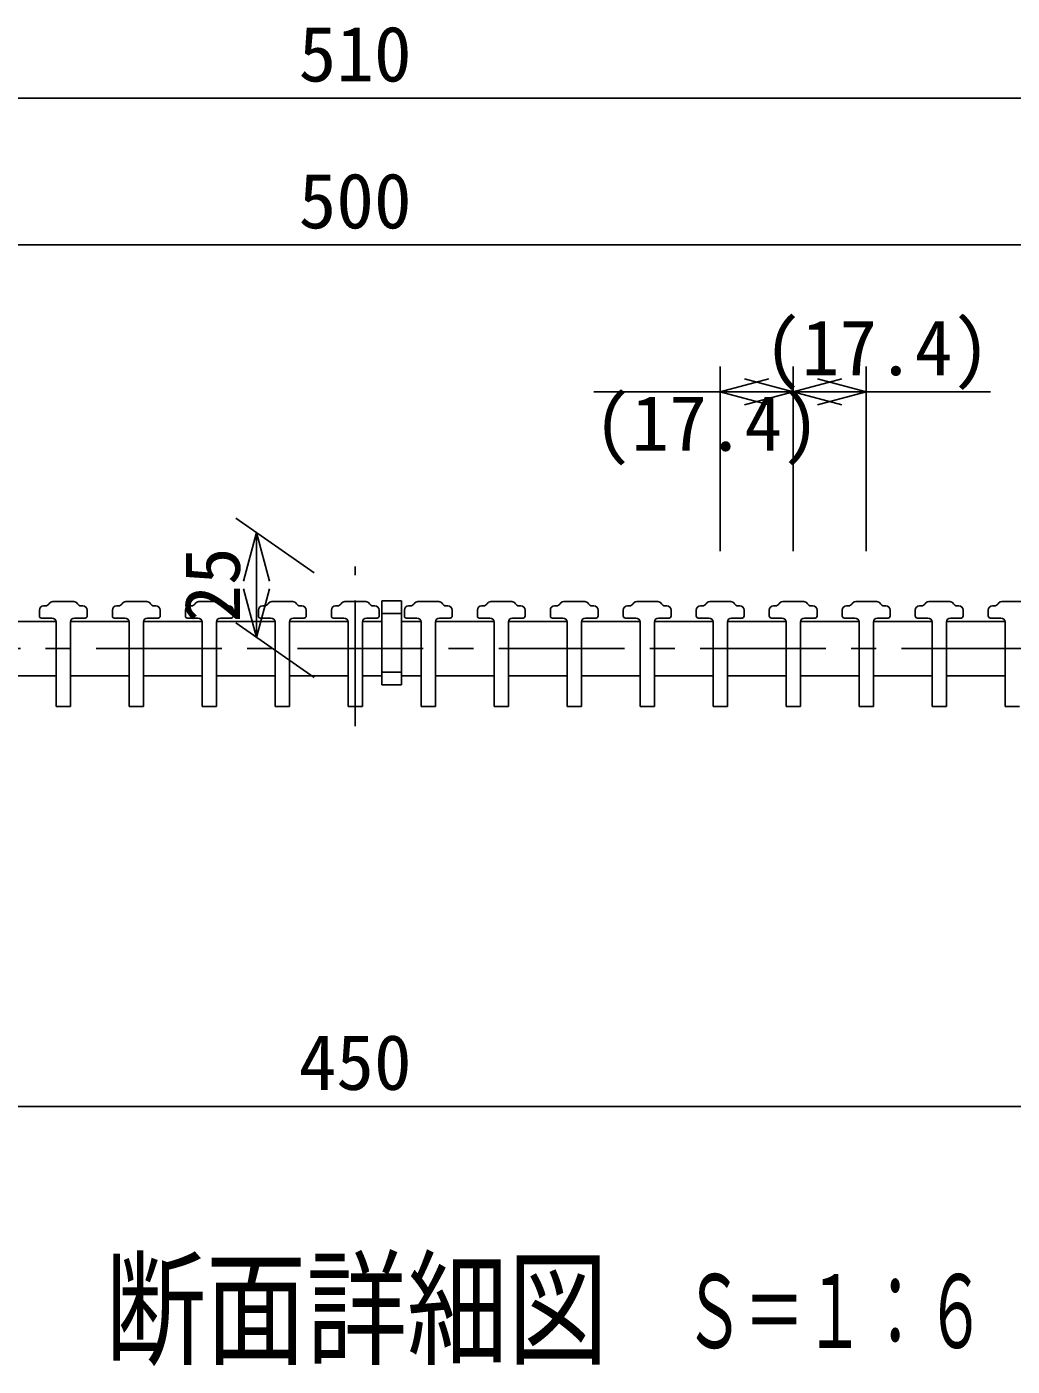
# Model space of a CAD drawing. Units: millimetres, scale not verified. Extents: x -819 to 819, y -558 to 522.
# Drawn here: x 395.8 to 630.7, y 12.3 to 331.5 of the extents above; entities that cross this region are included whole.
import ezdxf
from ezdxf.enums import TextEntityAlignment as Align

# ---------------------------------------------------------------- set-up
doc = ezdxf.new("R2010")
doc.units = ezdxf.units.MM
doc.header["$LTSCALE"] = 6
doc.linetypes.add('CHAIN1', pattern=[8, 5, -1, 1, -1])
doc.linetypes.add('DASHED2', pattern=[3, 2, -1])
for name, color, linetype in [('0-0_計極細', 2, 'Continuous'), ('0-1_計細線', 3, 'Continuous'), ('0-5_寸法線', 7, 'Continuous'), ('0-7_枠細線', 5, 'Continuous')]:
    doc.layers.add(name, color=color, linetype=linetype)
doc.styles.add('ＭＳ ゴシック', font='')
doc.styles.get('ＭＳ ゴシック').set_extended_font_data('MS Gothic')

msp = doc.modelspace()

# ---------------------------------------------------------------- linework, layer by layer
at = {"layer": '0-0_計極細', "linetype": 'CHAIN1'}
for p, q in [((474.139, 164.822), (474.139, 202.892)), ((730.339, 183.333), (216.128, 183.333))]:
    msp.add_line(p, q, dxfattribs=at)
at = {"layer": '0-1_計細線'}
for p, q in [((480.489, 174.734), (480.489, 194.734)), ((480.489, 194.734), (485.189, 194.734)), ((485.189, 194.734), (485.189, 174.734)), ((398.839, 192.533), (398.839, 191.133)), ((399.839, 193.533), (400.307, 193.533)), ((407.039, 194.533), (402.039, 194.533)), ((409.239, 193.533), (408.771, 193.533)), ((410.239, 192.533), (410.239, 191.133)), ((416.239, 192.533), (416.239, 191.133)), ((417.239, 193.533), (417.707, 193.533)), ((424.439, 194.533), (419.439, 194.533)), ((426.639, 193.533), (426.171, 193.533)), ((427.639, 192.533), (427.639, 191.133)), ((433.639, 192.533), (433.639, 191.133)), ((434.639, 193.533), (435.107, 193.533)), ((441.839, 194.533), (436.839, 194.533)), ((444.039, 193.533), (443.571, 193.533)), ((445.039, 192.533), (445.039, 191.133)), ((451.039, 192.533), (451.039, 191.133)), ((452.039, 193.533), (452.507, 193.533)), ((459.239, 194.533), (454.239, 194.533)), ((461.439, 193.533), (460.971, 193.533)), ((462.439, 192.533), (462.439, 191.133)), ((468.439, 192.533), (468.439, 191.133)), ((469.439, 193.533), (469.907, 193.533)), ((476.639, 194.533), (471.639, 194.533)), ((478.839, 193.533), (478.371, 193.533)), ((479.839, 192.533), (479.839, 191.133)), ((485.839, 192.533), (485.839, 191.133)), ((486.839, 193.533), (487.307, 193.533)), ((489.039, 194.533), (494.039, 194.533)), ((496.239, 193.533), (495.771, 193.533)), ((497.239, 192.533), (497.239, 191.133)), ((503.239, 192.533), (503.239, 191.133)), ((504.239, 193.533), (504.707, 193.533)), ((506.439, 194.533), (511.439, 194.533)), ((513.639, 193.533), (513.171, 193.533)), ((514.639, 192.533), (514.639, 191.133)), ((520.639, 192.533), (520.639, 191.133)), ((521.639, 193.533), (522.107, 193.533)), ((523.839, 194.533), (528.839, 194.533)), ((531.039, 193.533), (530.571, 193.533)), ((532.039, 192.533), (532.039, 191.133)), ((538.039, 192.533), (538.039, 191.133)), ((539.039, 193.533), (539.507, 193.533)), ((541.239, 194.533), (546.239, 194.533)), ((548.439, 193.533), (547.971, 193.533)), ((549.439, 192.533), (549.439, 191.133)), ((555.439, 192.533), (555.439, 191.133)), ((556.439, 193.533), (556.907, 193.533)), ((558.639, 194.533), (563.639, 194.533)), ((565.839, 193.533), (565.371, 193.533)), ((566.839, 192.533), (566.839, 191.133)), ((572.839, 192.533), (572.839, 191.133)), ((573.839, 193.533), (574.307, 193.533)), ((576.039, 194.533), (581.039, 194.533)), ((583.239, 193.533), (582.771, 193.533)), ((584.239, 192.533), (584.239, 191.133)), ((590.239, 192.533), (590.239, 191.133)), ((591.239, 193.533), (591.707, 193.533)), ((593.439, 194.533), (598.439, 194.533)), ((600.639, 193.533), (600.171, 193.533)), ((601.639, 192.533), (601.639, 191.133)), ((607.639, 192.533), (607.639, 191.133)), ((608.639, 193.533), (609.107, 193.533)), ((610.839, 194.533), (615.839, 194.533)), ((618.039, 193.533), (617.571, 193.533)), ((619.039, 192.533), (619.039, 191.133)), ((625.039, 192.533), (625.039, 191.133)), ((626.039, 193.533), (626.507, 193.533)), ((628.239, 194.533), (633.239, 194.533)), ((388.839, 189.833), (402.839, 189.833)), ((401.839, 190.633), (399.339, 190.633)), ((402.839, 169.533), (402.839, 189.633)), ((406.239, 189.833), (420.239, 189.833)), ((406.239, 169.533), (406.239, 189.633)), ((407.239, 190.633), (409.739, 190.633)), ((419.239, 190.633), (416.739, 190.633)), ((420.239, 169.533), (420.239, 189.633)), ((423.639, 189.833), (437.639, 189.833)), ((423.639, 169.533), (423.639, 189.633)), ((424.639, 190.633), (427.139, 190.633)), ((436.639, 190.633), (434.139, 190.633)), ((437.639, 169.533), (437.639, 189.633)), ((441.039, 189.833), (455.039, 189.833)), ((441.039, 169.533), (441.039, 189.633)), ((442.039, 190.633), (444.539, 190.633)), ((454.039, 190.633), (451.539, 190.633)), ((455.039, 169.533), (455.039, 189.633)), ((458.439, 189.833), (472.439, 189.833)), ((458.439, 169.533), (458.439, 189.633)), ((459.439, 190.633), (461.939, 190.633)), ((471.439, 190.633), (468.939, 190.633)), ((472.439, 169.533), (472.439, 189.633)), ((475.839, 189.833), (480.489, 189.833)), ((475.839, 169.533), (475.839, 189.633)), ((476.839, 190.633), (479.339, 190.633)), ((485.189, 189.833), (489.839, 189.833)), ((488.839, 190.633), (486.339, 190.633)), ((489.839, 169.533), (489.839, 189.633)), ((507.239, 189.833), (493.239, 189.833)), ((493.239, 169.533), (493.239, 189.633)), ((494.239, 190.633), (496.739, 190.633)), ((506.239, 190.633), (503.739, 190.633)), ((507.239, 169.533), (507.239, 189.633)), ((524.639, 189.833), (510.639, 189.833)), ((510.639, 169.533), (510.639, 189.633)), ((511.639, 190.633), (514.139, 190.633)), ((523.639, 190.633), (521.139, 190.633)), ((524.639, 169.533), (524.639, 189.633)), ((542.039, 189.833), (528.039, 189.833)), ((528.039, 169.533), (528.039, 189.633)), ((529.039, 190.633), (531.539, 190.633)), ((541.039, 190.633), (538.539, 190.633)), ((542.039, 169.533), (542.039, 189.633)), ((559.439, 189.833), (545.439, 189.833)), ((545.439, 169.533), (545.439, 189.633)), ((546.439, 190.633), (548.939, 190.633)), ((558.439, 190.633), (555.939, 190.633)), ((559.439, 169.533), (559.439, 189.633)), ((576.839, 189.833), (562.839, 189.833)), ((562.839, 169.533), (562.839, 189.633)), ((563.839, 190.633), (566.339, 190.633)), ((575.839, 190.633), (573.339, 190.633)), ((576.839, 169.533), (576.839, 189.633)), ((594.239, 189.833), (580.239, 189.833)), ((580.239, 169.533), (580.239, 189.633)), ((581.239, 190.633), (583.739, 190.633)), ((593.239, 190.633), (590.739, 190.633)), ((594.239, 169.533), (594.239, 189.633)), ((611.639, 189.833), (597.639, 189.833)), ((597.639, 169.533), (597.639, 189.633)), ((598.639, 190.633), (601.139, 190.633)), ((610.639, 190.633), (608.139, 190.633)), ((611.639, 169.533), (611.639, 189.633)), ((629.039, 189.833), (615.039, 189.833)), ((615.039, 169.533), (615.039, 189.633)), ((616.039, 190.633), (618.539, 190.633)), ((628.039, 190.633), (625.539, 190.633)), ((629.039, 169.533), (629.039, 189.633)), ((388.839, 176.833), (402.839, 176.833)), ((406.239, 176.833), (420.239, 176.833)), ((423.639, 176.833), (437.639, 176.833)), ((441.039, 176.833), (455.039, 176.833)), ((458.439, 176.833), (472.439, 176.833)), ((475.839, 176.833), (480.489, 176.833)), ((485.189, 176.833), (489.839, 176.833)), ((507.239, 176.833), (493.239, 176.833)), ((524.639, 176.833), (510.639, 176.833)), ((542.039, 176.833), (528.039, 176.833)), ((559.439, 176.833), (545.439, 176.833)), ((576.839, 176.833), (562.839, 176.833)), ((594.239, 176.833), (580.239, 176.833)), ((611.639, 176.833), (597.639, 176.833)), ((629.039, 176.833), (615.039, 176.833)), ((485.189, 174.734), (480.489, 174.734)), ((406.239, 169.533), (402.839, 169.533)), ((423.639, 169.533), (420.239, 169.533)), ((441.039, 169.533), (437.639, 169.533)), ((458.439, 169.533), (455.039, 169.533)), ((475.839, 169.533), (472.439, 169.533)), ((489.839, 169.533), (493.239, 169.533)), ((507.239, 169.533), (510.639, 169.533)), ((524.639, 169.533), (528.039, 169.533)), ((542.039, 169.533), (545.439, 169.533)), ((559.439, 169.533), (562.839, 169.533)), ((576.839, 169.533), (580.239, 169.533)), ((594.239, 169.533), (597.639, 169.533)), ((611.639, 169.533), (615.039, 169.533)), ((629.039, 169.533), (632.439, 169.533))]:
    msp.add_line(p, q, dxfattribs=at)
at = {"layer": '0-1_計細線', "linetype": 'DASHED2'}
for p, q in [((480.489, 191.734), (485.189, 191.734)), ((480.489, 177.734), (485.189, 177.734))]:
    msp.add_line(p, q, dxfattribs=at)
at = {"layer": '0-1_計細線'}
for centre, radius, start, end in [((399.839, 192.533), 1, 90, 180), ((400.307, 194.533), 1, 270, 330), ((402.039, 193.533), 1, 90, 150), ((407.039, 193.533), 1, 30, 90), ((408.771, 194.533), 1, 210, 270), ((409.239, 192.533), 1, 0, 90), ((417.239, 192.533), 1, 90, 180), ((417.707, 194.533), 1, 270, 330), ((419.439, 193.533), 1, 90, 150), ((424.439, 193.533), 1, 30, 90), ((426.171, 194.533), 1, 210, 270), ((426.639, 192.533), 1, 0, 90), ((434.639, 192.533), 1, 90, 180), ((435.107, 194.533), 1, 270, 330), ((436.839, 193.533), 1, 90, 150), ((441.839, 193.533), 1, 30, 90), ((443.571, 194.533), 1, 210, 270), ((444.039, 192.533), 1, 0, 90), ((452.039, 192.533), 1, 90, 180), ((452.507, 194.533), 1, 270, 330), ((454.239, 193.533), 1, 90, 150), ((459.239, 193.533), 1, 30, 90), ((460.971, 194.533), 1, 210, 270), ((461.439, 192.533), 1, 0, 90), ((469.439, 192.533), 1, 90, 180), ((469.907, 194.533), 1, 270, 330), ((471.639, 193.533), 1, 90, 150), ((476.639, 193.533), 1, 30, 90), ((478.371, 194.533), 1, 210, 270), ((478.839, 192.533), 1, 0, 90), ((486.839, 192.533), 1, 90, 180), ((487.307, 194.533), 1, 270, 330), ((489.039, 193.533), 1, 90, 150), ((494.039, 193.533), 1, 30, 90), ((495.771, 194.533), 1, 210, 270), ((496.239, 192.533), 1, 0, 90), ((504.239, 192.533), 1, 90, 180), ((504.707, 194.533), 1, 270, 330), ((506.439, 193.533), 1, 90, 150), ((511.439, 193.533), 1, 30, 90), ((513.171, 194.533), 1, 210, 270), ((513.639, 192.533), 1, 0, 90), ((521.639, 192.533), 1, 90, 180), ((522.107, 194.533), 1, 270, 330), ((523.839, 193.533), 1, 90, 150), ((528.839, 193.533), 1, 30, 90), ((530.571, 194.533), 1, 210, 270), ((531.039, 192.533), 1, 0, 90), ((539.039, 192.533), 1, 90, 180), ((539.507, 194.533), 1, 270, 330), ((541.239, 193.533), 1, 90, 150), ((546.239, 193.533), 1, 30, 90), ((547.971, 194.533), 1, 210, 270), ((548.439, 192.533), 1, 0, 90), ((556.439, 192.533), 1, 90, 180), ((556.907, 194.533), 1, 270, 330), ((558.639, 193.533), 1, 90, 150), ((563.639, 193.533), 1, 30, 90), ((565.371, 194.533), 1, 210, 270), ((565.839, 192.533), 1, 0, 90), ((573.839, 192.533), 1, 90, 180), ((574.307, 194.533), 1, 270, 330), ((576.039, 193.533), 1, 90, 150), ((581.039, 193.533), 1, 30, 90), ((582.771, 194.533), 1, 210, 270), ((583.239, 192.533), 1, 0, 90), ((591.239, 192.533), 1, 90, 180), ((591.707, 194.533), 1, 270, 330), ((593.439, 193.533), 1, 90, 150), ((598.439, 193.533), 1, 30, 90), ((600.171, 194.533), 1, 210, 270), ((600.639, 192.533), 1, 0, 90), ((608.639, 192.533), 1, 90, 180), ((609.107, 194.533), 1, 270, 330), ((610.839, 193.533), 1, 90, 150), ((615.839, 193.533), 1, 30, 90), ((617.571, 194.533), 1, 210, 270), ((618.039, 192.533), 1, 0, 90), ((626.039, 192.533), 1, 90, 180), ((626.507, 194.533), 1, 270, 330), ((628.239, 193.533), 1, 90, 150), ((399.339, 191.133), 0.5, 180, 270), ((401.839, 189.633), 1, 0, 90), ((407.239, 189.633), 1, 90, 180), ((409.739, 191.133), 0.5, 270, 360), ((416.739, 191.133), 0.5, 180, 270), ((419.239, 189.633), 1, 0, 90), ((424.639, 189.633), 1, 90, 180), ((427.139, 191.133), 0.5, 270, 360), ((434.139, 191.133), 0.5, 180, 270), ((436.639, 189.633), 1, 0, 90), ((442.039, 189.633), 1, 90, 180), ((444.539, 191.133), 0.5, 270, 360), ((451.539, 191.133), 0.5, 180, 270), ((454.039, 189.633), 1, 0, 90), ((459.439, 189.633), 1, 90, 180), ((461.939, 191.133), 0.5, 270, 360), ((468.939, 191.133), 0.5, 180, 270), ((471.439, 189.633), 1, 0, 90), ((476.839, 189.633), 1, 90, 180), ((479.339, 191.133), 0.5, 270, 360), ((486.339, 191.133), 0.5, 180, 270), ((488.839, 189.633), 1, 0, 90), ((494.239, 189.633), 1, 90, 180), ((496.739, 191.133), 0.5, 270, 360), ((503.739, 191.133), 0.5, 180, 270), ((506.239, 189.633), 1, 0, 90), ((511.639, 189.633), 1, 90, 180), ((514.139, 191.133), 0.5, 270, 360), ((521.139, 191.133), 0.5, 180, 270), ((523.639, 189.633), 1, 0, 90), ((529.039, 189.633), 1, 90, 180), ((531.539, 191.133), 0.5, 270, 360), ((538.539, 191.133), 0.5, 180, 270), ((541.039, 189.633), 1, 0, 90), ((546.439, 189.633), 1, 90, 180), ((548.939, 191.133), 0.5, 270, 360), ((555.939, 191.133), 0.5, 180, 270), ((558.439, 189.633), 1, 0, 90), ((563.839, 189.633), 1, 90, 180), ((566.339, 191.133), 0.5, 270, 360), ((573.339, 191.133), 0.5, 180, 270), ((575.839, 189.633), 1, 0, 90), ((581.239, 189.633), 1, 90, 180), ((583.739, 191.133), 0.5, 270, 360), ((590.739, 191.133), 0.5, 180, 270), ((593.239, 189.633), 1, 0, 90), ((598.639, 189.633), 1, 90, 180), ((601.139, 191.133), 0.5, 270, 360), ((608.139, 191.133), 0.5, 180, 270), ((610.639, 189.633), 1, 0, 90), ((616.039, 189.633), 1, 90, 180), ((618.539, 191.133), 0.5, 270, 360), ((625.539, 191.133), 0.5, 180, 270), ((628.039, 189.633), 1, 0, 90)]:
    msp.add_arc(centre, radius, start, end, dxfattribs=at)
at = {"layer": '0-5_寸法線'}
for p, q in [((219.139, 314.533), (729.139, 314.533)), ((224.139, 279.533), (724.139, 279.533)), ((561.139, 206.534), (561.139, 250.533)), ((578.539, 206.534), (578.539, 250.533)), ((595.939, 206.534), (595.939, 250.533)), ((561.139, 244.533), (572.73, 247.639)), ((578.539, 244.533), (566.948, 247.639)), ((578.539, 244.533), (590.13, 247.639)), ((595.939, 244.533), (584.348, 247.639)), ((530.99, 244.533), (578.539, 244.533)), ((561.139, 244.533), (572.73, 241.428)), ((578.539, 244.533), (566.948, 241.428)), ((578.539, 244.533), (590.13, 241.428)), ((578.539, 244.533), (625.577, 244.533)), ((595.939, 244.533), (584.348, 241.428)), ((464.309, 201.417), (445.682, 214.459)), ((450.597, 211.018), (447.491, 199.427)), ((450.597, 211.018), (453.703, 199.427)), ((450.597, 186.018), (450.597, 211.018)), ((450.597, 186.018), (447.491, 197.609)), ((450.597, 186.018), (453.703, 197.609)), ((464.309, 176.417), (445.682, 189.459)), ((249.139, 74.211), (699.139, 74.211))]:
    msp.add_line(p, q, dxfattribs=at)

# ---------------------------------------------------------------- texts
at = {"layer": '0-5_寸法線', "style": 'ＭＳ ゴシック'}
for s, p in [('510', (460.639, 314.533)), ('500', (460.639, 279.533)), ('(17.4)', (571.577, 244.533)), ('(17.4)', (530.99, 226.533)), ('450', (460.639, 74.211))]:
    msp.add_text(s, height=13.2, dxfattribs=at).set_placement(p, align=Align.BOTTOM_LEFT)
msp.add_text('25', height=13.2, rotation=90, dxfattribs=at).set_placement((450.597, 189.518), align=Align.BOTTOM_LEFT)
at = {"layer": '0-7_枠細線', "style": 'ＭＳ ゴシック'}
for s, height, width, p in [('断面詳細図', 21.99, 0.8, (414.489, 8.395)), ('Ｓ＝１：６', 17.6, 0.6, (552.428, 11.39))]:
    msp.add_text(s, height=height, dxfattribs=dict(at, width=width)).set_placement(p, align=Align.BOTTOM_LEFT)

doc.saveas('drawing.dxf')
